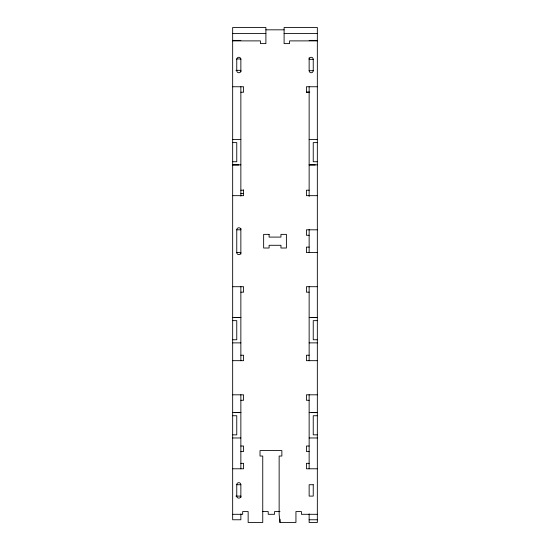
<?xml version="1.0" encoding="UTF-8"?>
<svg xmlns="http://www.w3.org/2000/svg" width="550" height="550" viewBox="0 0 550 550"><rect width="100%" height="100%" fill="white"/><g stroke="black" fill="none" stroke-linecap="round" stroke-linejoin="round"><path stroke-width="0.82" d="M240.859 496.437C240.797 498.685 236.83 498.685 236.761 496.437L236.761 484.722A2.049 2.049 0 0 1 238.81 482.673A2.049 2.049 0 0 1 240.859 484.722L240.859 497.661M265.897 29.824L284.103 29.824M232.664 33.591L265.897 33.591M284.103 33.591L317.336 33.591M232.664 40.391L240.859 40.391M309.141 40.391L317.336 40.391M232.664 40.886L260.432 40.886L260.432 43.615L265.897 43.615L265.897 27.5L232.664 27.5L232.664 519.771L240.859 519.771L240.859 513.913M317.336 40.886L289.568 40.886L289.568 43.615L284.103 43.615L284.103 27.5L317.336 27.5L317.336 522.5L309.141 522.5L309.141 513.913M313.239 59.324L309.141 59.324A2.049 2.049 0 0 1 311.19 57.276A2.049 2.049 0 0 1 313.239 59.324L313.239 70.703A2.049 2.049 0 0 1 311.19 72.751A2.049 2.049 0 0 1 309.141 70.703L309.141 57.764M235.943 70.331L240.859 70.331M309.141 70.703L313.239 70.703M232.664 86.756L243.595 86.756L243.595 92.221L240.859 92.221M317.336 86.756L306.412 86.756L306.412 92.221L309.141 92.221M306.405 92.146L309.767 92.146M232.664 139.501L240.859 139.501M309.141 139.501L317.336 139.501M232.664 142.615L236.761 142.615L236.761 161.734L232.664 161.734M317.336 142.615L313.239 142.615L313.239 161.734L317.336 161.734M232.664 164.856L240.859 164.856M309.141 164.856L317.336 164.856M232.664 164.966L238.81 164.966M309.141 164.966L315.288 164.966M240.859 190.204L243.595 190.204M309.141 190.204L306.412 190.204L306.412 195.669L317.336 195.669M240.859 193.511L243.588 193.511M232.664 195.669L243.595 195.669L243.588 189.853M236.761 229.811L240.859 229.811A2.049 2.049 0 0 0 238.81 227.762A2.049 2.049 0 0 0 236.761 229.811L236.761 252.567A2.049 2.049 0 0 0 238.81 254.616A2.049 2.049 0 0 0 240.859 252.567L236.761 252.567M317.336 229.811L306.412 229.811L306.412 235.269L309.141 235.269M309.141 247.108L306.412 247.108L306.412 252.567L317.336 252.567M232.664 286.708L243.595 286.708L243.595 292.167L240.859 292.167M317.336 286.708L306.412 286.708L306.412 292.167L309.141 292.167M234.712 317.412L240.859 317.412M311.19 317.412L317.336 317.412M232.664 317.522L240.859 317.522M309.141 317.522L317.336 317.522M232.664 320.643L236.761 320.643L236.761 339.762L232.664 339.762M317.336 320.643L313.239 320.643L313.239 339.762L317.336 339.762M232.664 342.877L240.859 342.877M309.141 342.877L317.336 342.877M240.859 355.217L243.595 355.217L243.595 360.676L232.664 360.676M309.141 355.217L306.412 355.217L306.412 360.676L317.336 360.676M232.664 394.817L243.595 394.817L243.595 400.276L240.859 400.276M317.336 394.817L306.412 394.817L306.412 400.276L309.141 400.276M234.712 412.5L240.859 412.5M311.19 412.5L317.336 412.5M232.664 412.617L240.859 412.617M309.141 412.617L317.336 412.617M232.664 415.738L236.761 415.738L236.761 434.851L232.664 434.851M317.336 415.738L313.239 415.738L313.239 434.851L317.336 434.851M232.664 437.972L240.859 437.972M309.141 437.972L317.336 437.972M240.859 446.029L243.595 446.029L243.595 451.488L240.859 451.488M309.141 446.029L306.412 446.029L306.412 451.488L309.141 451.488M240.859 463.327L243.595 463.327L243.595 468.786L232.664 468.786M309.141 463.327L306.412 463.327L306.412 468.786L317.336 468.786M236.761 484.722L240.859 484.722M235.943 496.1L240.859 496.1M262.749 511.576L268.214 511.576L268.214 514.305L274.546 514.305L274.546 511.576L280.005 511.576M232.664 514.305L242.681 514.305L242.681 511.576L248.146 511.576L248.146 522.5L262.749 522.5L262.749 456.039L260.019 456.039L260.019 450.581L281.868 450.581L281.868 456.039L279.139 456.039L279.139 514.305L280.005 522.5L295.941 522.5L295.941 511.576L301.4 511.576L301.4 514.305L317.336 514.305M309.141 519.771L317.336 519.771M309.141 86.756L309.141 196.453M309.141 229.391L309.141 252.567M309.141 286.681L309.141 360.731M309.141 394.721L309.141 468.786M280.005 519.138L280.005 522.5M240.859 71.892L240.859 58.953L236.761 58.953L236.761 70.703A2.049 2.049 0 0 0 238.81 72.751A2.049 2.049 0 0 0 240.859 70.703M240.859 86.756L240.859 196.061M240.859 228.25L240.859 254.127M240.859 286.591L240.859 360.731M240.859 394.721L240.859 468.786M236.761 59.324A2.049 2.049 0 0 1 238.81 57.276A2.049 2.049 0 0 1 240.859 59.324M269.101 234.362L263.643 234.362L263.643 248.016L269.101 248.016L269.101 245.286L280.94 245.286L280.94 248.016L286.399 248.016L286.399 234.362L280.94 234.362L280.94 237.091L269.101 237.091L269.101 234.362M313.239 484.722L309.141 484.722L309.141 496.1L313.239 496.1L313.239 484.722"/></g></svg>
